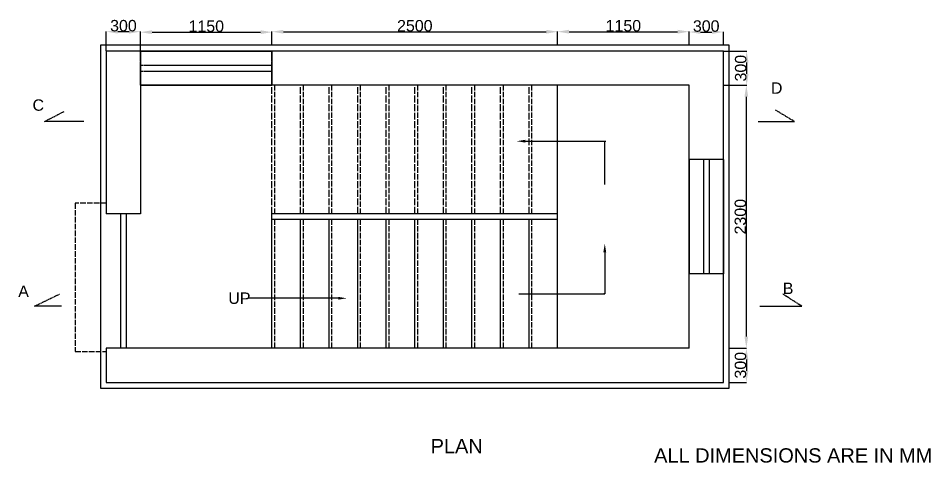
# Model space of a CAD drawing. Header units: millimetres. Extents: x -311 to 7675, y -606 to 10366.
# Drawn here: x -311 to 7675, y -606 to 3285 of the extents above; entities that cross this region are included whole.
import ezdxf
from ezdxf import colors
from ezdxf.entities.mleader import LeaderData, LeaderLine
from ezdxf.math import Vec2, Vec3

# ---------------------------------------------------------------- set-up
doc = ezdxf.new("R2010")
doc.units = ezdxf.units.MM
doc.linetypes.add('ACAD_ISO02W100', pattern=[15, 12, -3])
doc.layers.get('0').update_dxf_attribs({"true_color": 0xc2ced6})
doc.layers.get('Defpoints').update_dxf_attribs({"color": 226})
for name, color, linetype in [('Dimension', 231, 'Continuous'), ('Door', 204, 'Continuous'), ('Text', 11, 'Continuous'), ('Wall', 147, 'Continuous'), ('Window', 186, 'Continuous')]:
    doc.layers.add(name, color=color, linetype=linetype)
doc.styles.get("Standard").update_dxf_attribs({"font": 'arial.ttf'})
doc.dimstyles.new('ISO-25', dxfattribs={"dimtxt": 2.5, "dimasz": 2.5, "dimexe": 1.25, "dimexo": 0.625, "dimtad": 1, "dimtxsty": 'Standard', "dimcen": 2.5, "dimadec": 0, "dimazin": 0, "dimtfac": 1, "dimtmove": 0, "dimatfit": 3, "dimfxl": 1, "dimarcsym": 0})

# ---------------------------------------------------------------- blocks, each defined once
blk = doc.blocks.new('*D1')
at = {"layer": 'Defpoints', "color": 0, "transparency": 16777216}
for p in [(759.6, 3167.2), (459.6, 2997.5), (759.6, 2997.5)]:
    blk.add_point(p, dxfattribs=at)
at = {"layer": 'Dimension', "color": 0, "lineweight": -2, "transparency": 16777216}
for p, q in [((459.6, 2998.1), (459.6, 3168.4)), ((559.6, 3167.2), (659.6, 3167.2)), ((759.6, 2998.1), (759.6, 3168.4))]:
    blk.add_line(p, q, dxfattribs=at)
at = {"layer": 'Dimension', "color": 0, "transparency": 16777216}
for points in [[(559.6, 3183.8), (559.6, 3150.5), (459.6, 3167.2)], [(659.6, 3183.8), (659.6, 3150.5), (759.6, 3167.2)]]:
    blk.add_solid(points, dxfattribs=at)
at = {"layer": 'Dimension', "color": 0, "transparency": 16777216, "insert": (609.6, 3218.9), "char_height": 100, "attachment_point": 5}
blk.add_mtext('300', dxfattribs=at)
blk = doc.blocks.new('*D2')
at = {"layer": 'Defpoints', "color": 0, "transparency": 16777216}
for p in [(1909.6, 3162.5), (759.6, 3047.5), (1909.6, 3047.5)]:
    blk.add_point(p, dxfattribs=at)
at = {"layer": 'Dimension', "color": 0, "lineweight": -2, "transparency": 16777216}
for p, q in [((759.6, 3048.1), (759.6, 3163.8)), ((859.6, 3162.5), (1809.6, 3162.5)), ((1909.6, 3048.1), (1909.6, 3163.8))]:
    blk.add_line(p, q, dxfattribs=at)
at = {"layer": 'Dimension', "color": 0, "transparency": 16777216}
for points in [[(859.6, 3179.2), (859.6, 3145.9), (759.6, 3162.5)], [(1809.6, 3179.2), (1809.6, 3145.9), (1909.6, 3162.5)]]:
    blk.add_solid(points, dxfattribs=at)
at = {"layer": 'Dimension', "color": 0, "transparency": 16777216, "insert": (1334.6, 3214.2), "char_height": 100, "attachment_point": 5}
blk.add_mtext('1150', dxfattribs=at)
blk = doc.blocks.new('*D3')
at = {"layer": 'Defpoints', "color": 0, "transparency": 16777216}
for p in [(4409.6, 3166.7), (1909.6, 3047.5), (4409.6, 3047.5)]:
    blk.add_point(p, dxfattribs=at)
at = {"layer": 'Dimension', "color": 0, "lineweight": -2, "transparency": 16777216}
for p, q in [((1909.6, 3048.1), (1909.6, 3168)), ((2009.6, 3166.7), (4309.6, 3166.7)), ((4409.6, 3048.1), (4409.6, 3168))]:
    blk.add_line(p, q, dxfattribs=at)
at = {"layer": 'Dimension', "color": 0, "transparency": 16777216}
for points in [[(2009.6, 3183.4), (2009.6, 3150.1), (1909.6, 3166.7)], [(4309.6, 3183.4), (4309.6, 3150.1), (4409.6, 3166.7)]]:
    blk.add_solid(points, dxfattribs=at)
at = {"layer": 'Dimension', "color": 0, "transparency": 16777216, "insert": (3159.6, 3218.4), "char_height": 100, "attachment_point": 5}
blk.add_mtext('2500', dxfattribs=at)
blk = doc.blocks.new('*D4')
at = {"layer": 'Defpoints', "color": 0, "transparency": 16777216}
for p in [(5559.6, 3166.8), (4409.6, 3047.5), (5559.6, 3047.5)]:
    blk.add_point(p, dxfattribs=at)
at = {"layer": 'Dimension', "color": 0, "lineweight": -2, "transparency": 16777216}
for p, q in [((4409.6, 3048.1), (4409.6, 3168.1)), ((4509.6, 3166.8), (5459.6, 3166.8)), ((5559.6, 3048.1), (5559.6, 3168.1))]:
    blk.add_line(p, q, dxfattribs=at)
at = {"layer": 'Dimension', "color": 0, "transparency": 16777216}
for points in [[(4509.6, 3183.5), (4509.6, 3150.2), (4409.6, 3166.8)], [(5459.6, 3183.5), (5459.6, 3150.2), (5559.6, 3166.8)]]:
    blk.add_solid(points, dxfattribs=at)
at = {"layer": 'Dimension', "color": 0, "transparency": 16777216, "insert": (4984.6, 3218.5), "char_height": 100, "attachment_point": 5}
blk.add_mtext('1150', dxfattribs=at)
blk = doc.blocks.new('*D5')
at = {"layer": 'Defpoints', "color": 0, "transparency": 16777216}
for p in [(5859.6, 3163.9), (5559.6, 3047.5), (5859.6, 3047.5)]:
    blk.add_point(p, dxfattribs=at)
at = {"layer": 'Dimension', "color": 0, "lineweight": -2, "transparency": 16777216}
for p, q in [((5559.6, 3048.1), (5559.6, 3165.2)), ((5659.6, 3163.9), (5759.6, 3163.9)), ((5859.6, 3048.1), (5859.6, 3165.2))]:
    blk.add_line(p, q, dxfattribs=at)
at = {"layer": 'Dimension', "color": 0, "transparency": 16777216}
for points in [[(5659.6, 3180.6), (5659.6, 3147.3), (5559.6, 3163.9)], [(5759.6, 3180.6), (5759.6, 3147.3), (5859.6, 3163.9)]]:
    blk.add_solid(points, dxfattribs=at)
at = {"layer": 'Dimension', "color": 0, "transparency": 16777216, "insert": (5709.6, 3215.7), "char_height": 100, "attachment_point": 5}
blk.add_mtext('300', dxfattribs=at)
blk = doc.blocks.new('*D6')
at = {"layer": 'Defpoints', "color": 0, "transparency": 16777216}
for p in [(5859.6, 2997.5), (5859.6, 2697.5), (6063.5, 2697.5)]:
    blk.add_point(p, dxfattribs=at)
at = {"layer": 'Dimension', "color": 0, "lineweight": -2, "transparency": 16777216}
for p, q in [((5860.2, 2997.5), (6064.8, 2997.5)), ((6063.5, 2897.5), (6063.5, 2797.5)), ((5860.2, 2697.5), (6064.8, 2697.5))]:
    blk.add_line(p, q, dxfattribs=at)
at = {"layer": 'Dimension', "color": 0, "transparency": 16777216}
for points in [[(6046.9, 2897.5), (6080.2, 2897.5), (6063.5, 2997.5)], [(6046.9, 2797.5), (6080.2, 2797.5), (6063.5, 2697.5)]]:
    blk.add_solid(points, dxfattribs=at)
at = {"layer": 'Dimension', "color": 0, "transparency": 16777216, "insert": (6011.8, 2847.5), "char_height": 100, "attachment_point": 5, "rotation": 90}
blk.add_mtext('300', dxfattribs=at)
blk = doc.blocks.new('*D7')
at = {"layer": 'Defpoints', "color": 0, "transparency": 16777216}
for p in [(5909.6, 2697.5), (5909.6, 397.5), (6060.7, 397.5)]:
    blk.add_point(p, dxfattribs=at)
at = {"layer": 'Dimension', "color": 0, "lineweight": -2, "transparency": 16777216}
for p, q in [((5910.2, 2697.5), (6062, 2697.5)), ((6060.7, 2597.5), (6060.7, 497.5)), ((5910.2, 397.5), (6062, 397.5))]:
    blk.add_line(p, q, dxfattribs=at)
at = {"layer": 'Dimension', "color": 0, "transparency": 16777216}
for points in [[(6044.1, 2597.5), (6077.4, 2597.5), (6060.7, 2697.5)], [(6044.1, 497.5), (6077.4, 497.5), (6060.7, 397.5)]]:
    blk.add_solid(points, dxfattribs=at)
at = {"layer": 'Dimension', "color": 0, "transparency": 16777216, "insert": (6009, 1547.5), "char_height": 100, "attachment_point": 5, "rotation": 90}
blk.add_mtext('2300', dxfattribs=at)
blk = doc.blocks.new('*D8')
at = {"layer": 'Defpoints', "color": 0, "transparency": 16777216}
for p in [(5909.6, 397.5), (5909.6, 97.5), (6061.5, 97.5)]:
    blk.add_point(p, dxfattribs=at)
at = {"layer": 'Dimension', "color": 0, "lineweight": -2, "transparency": 16777216}
for p, q in [((5910.2, 397.5), (6062.8, 397.5)), ((6061.5, 297.5), (6061.5, 197.5)), ((5910.2, 97.5), (6062.8, 97.5))]:
    blk.add_line(p, q, dxfattribs=at)
at = {"layer": 'Dimension', "color": 0, "transparency": 16777216}
for points in [[(6044.8, 297.5), (6078.2, 297.5), (6061.5, 397.5)], [(6044.8, 197.5), (6078.2, 197.5), (6061.5, 97.5)]]:
    blk.add_solid(points, dxfattribs=at)
at = {"layer": 'Dimension', "color": 0, "transparency": 16777216, "insert": (6009.8, 247.5), "char_height": 100, "attachment_point": 5, "rotation": 90}
blk.add_mtext('300', dxfattribs=at)

msp = doc.modelspace()

# ---------------------------------------------------------------- linework, layer by layer
at = {"linetype": 'ACAD_ISO02W100'}
for p, q in [((759.561, 2697.458), (759.561, 2997.458)), ((1909.561, 2697.458), (1909.561, 2997.458)), ((1909.561, 1522.458), (1909.561, 1572.458))]:
    msp.add_line(p, q, dxfattribs=at)
at = {"linetype": 'ACAD_ISO02W100', "ltscale": 5}
for p, q in [((1909.561, 1572.458), (1909.561, 2697.458)), ((2159.561, 1572.458), (2159.561, 2697.458)), ((2409.561, 1572.458), (2409.561, 2697.458)), ((2659.561, 1572.458), (2659.561, 2697.458)), ((2909.561, 1572.458), (2909.561, 2697.458)), ((3159.561, 1572.458), (3159.561, 2697.458)), ((3409.561, 1572.458), (3409.561, 2697.458)), ((3659.561, 1572.458), (3659.561, 2697.458)), ((3909.561, 1572.458), (3909.561, 2697.458)), ((4159.561, 1572.458), (4159.561, 2697.458))]:
    msp.add_line(p, q, dxfattribs=at)
at = {"linetype": 'ACAD_ISO02W100', "ltscale": 4}
for p, q in [((1934.561, 1572.458), (1934.561, 2697.458)), ((2184.561, 1572.458), (2184.561, 2697.458)), ((2434.561, 1572.458), (2434.561, 2697.458)), ((2684.561, 1572.458), (2684.561, 2697.458)), ((2934.561, 1572.458), (2934.561, 2697.458)), ((3184.561, 1572.458), (3184.561, 2697.458)), ((3434.561, 1572.458), (3434.561, 2697.458)), ((3684.561, 1572.458), (3684.561, 2697.458)), ((3934.561, 1572.458), (3934.561, 2697.458)), ((4184.561, 1572.458), (4184.561, 2697.458)), ((459.561, 1665.62), (187.372, 1665.62)), ((187.372, 1665.62), (187.372, 366.179)), ((1934.561, 397.458), (1934.561, 1522.458)), ((2184.561, 397.458), (2184.561, 1522.458)), ((2434.561, 397.458), (2434.561, 1522.458)), ((2684.561, 397.458), (2684.561, 1522.458)), ((2934.561, 397.458), (2934.561, 1522.458)), ((3184.561, 397.458), (3184.561, 1522.458)), ((3434.561, 397.458), (3434.561, 1522.458)), ((3684.561, 397.458), (3684.561, 1522.458)), ((3934.561, 397.458), (3934.561, 1522.458)), ((4184.561, 397.458), (4184.561, 1522.458)), ((187.372, 366.179), (459.561, 366.179))]:
    msp.add_line(p, q, dxfattribs=at)
for p, q in [((4409.561, 397.458), (4409.561, 2697.458)), ((759.561, 1572.458), (459.561, 1572.458)), ((4409.561, 1572.458), (1909.561, 1572.458)), ((1909.561, 397.458), (1909.561, 1522.458)), ((4409.561, 1522.458), (1909.561, 1522.458)), ((2159.561, 397.458), (2159.561, 1522.458)), ((2409.561, 397.458), (2409.561, 1522.458)), ((2659.561, 397.458), (2659.561, 1522.458)), ((2909.561, 397.458), (2909.561, 1522.458)), ((3159.561, 397.458), (3159.561, 1522.458)), ((3409.561, 397.458), (3409.561, 1522.458)), ((3659.561, 397.458), (3659.561, 1522.458)), ((3909.561, 397.458), (3909.561, 1522.458)), ((4159.561, 397.458), (4159.561, 1522.458)), ((459.561, 397.458), (459.561, 97.458))]:
    msp.add_line(p, q)
at = {"layer": 'Door'}
for p, q in [((584.561, 1572.458), (584.561, 397.458)), ((634.561, 1572.458), (634.561, 397.458))]:
    msp.add_line(p, q, dxfattribs=at)
at = {"layer": 'Text', "linetype": 'ACAD_ISO02W100'}
for p, q in [((6481.034, 2380.677), (6314.459, 2481.768)), ((-80.854, 2380.677), (91.671, 2469.875)), ((264.196, 2380.677), (-80.854, 2380.677)), ((6165.73, 2380.677), (6481.034, 2380.677)), ((-170.091, 763.236), (50.027, 870.272)), ((6546.475, 763.236), (6379.899, 870.272)), ((67.875, 763.236), (-170.091, 763.236)), ((6177.629, 763.236), (6546.475, 763.236))]:
    msp.add_line(p, q, dxfattribs=at)
at = {"layer": 'Text'}
for p, q in [((4822.022, 1828.039), (4822.022, 2208.257)), ((4071.276, 872.414), (4822.022, 872.414))]:
    msp.add_line(p, q, dxfattribs=at)
at = {"layer": 'Wall'}
for p, q in [((5859.561, 2997.458), (459.561, 2997.458)), ((459.561, 2997.458), (459.561, 1572.458)), ((5859.561, 97.458), (5859.561, 2997.458)), ((5559.561, 2697.458), (759.561, 2697.458)), ((759.561, 2697.458), (759.561, 1572.458)), ((5559.561, 397.458), (5559.561, 2697.458)), ((5559.561, 397.458), (459.561, 397.458)), ((459.561, 97.458), (5859.561, 97.458))]:
    msp.add_line(p, q, dxfattribs=at)
msp.add_lwpolyline([(5909.561, 47.458), (5909.561, 3047.458), (409.561, 3047.458), (409.561, 47.458)], close=True, dxfattribs=at)
at = {"layer": 'Window'}
for p, q in [((759.561, 2997.458), (1909.561, 2997.458)), ((759.561, 2997.458), (759.561, 2697.458)), ((1909.561, 2997.458), (1909.561, 2697.458)), ((759.561, 2697.458), (1909.561, 2697.458)), ((5859.561, 2047.458), (5559.561, 2047.458)), ((5559.561, 2047.458), (5559.561, 1047.458)), ((5684.561, 2047.458), (5684.561, 1047.458)), ((5734.561, 2047.458), (5734.561, 1047.458)), ((5859.561, 2047.458), (5859.561, 1047.458)), ((5859.561, 1047.458), (5559.561, 1047.458))]:
    msp.add_line(p, q, dxfattribs=at)
at = {"layer": 'Window', "linetype": 'ACAD_ISO02W100'}
for p, q in [((759.561, 2872.458), (1909.561, 2872.458)), ((759.561, 2822.458), (1909.561, 2822.458))]:
    msp.add_line(p, q, dxfattribs=at)

# ---------------------------------------------------------------- texts
at = {"layer": 'Text', "linetype": 'ACAD_ISO02W100', "char_height": 100, "attachment_point": 1}
for s, insert in [('D', (6275.745, 2723.476)), ('C', (-186.135, 2574.651)), ('B', (6379.899, 970.272)), ('A', (-311.203, 944.731))]:
    msp.add_mtext_dynamic_manual_height_columns(s, width=136.97985, gutter_width=12.5, heights=[0], dxfattribs=dict(at, insert=insert))
at = {"layer": 'Text', "char_height": 125, "attachment_point": 1}
for s, insert, width in [('PLAN', (3297.964, -397.847), 1616.33029), ('ALL DIMENSIONS ARE IN MM', (5253.865, -479.422), 2755.59791)]:
    msp.add_mtext(s, dxfattribs=dict(at, insert=insert, width=width))

# ---------------------------------------------------------------- dimensions: what is measured, and where the dimension line sits
at = {"layer": 'Dimension'}
for base, p1, p2, picture, middle in [((759.561, 3167.172), (459.561, 2997.458), (759.561, 2997.458), '*D1', (609.561, 3218.888)), ((1909.561, 3162.543), (759.561, 3047.458), (1909.561, 3047.458), '*D2', (1334.561, 3214.225)), ((4409.561, 3166.744), (1909.561, 3047.458), (4409.561, 3047.458), '*D3', (3159.561, 3218.426)), ((5559.561, 3166.829), (4409.561, 3047.458), (5559.561, 3047.458), '*D4', (4984.561, 3218.511)), ((5859.561, 3163.945), (5559.561, 3047.458), (5859.561, 3047.458), '*D5', (5709.561, 3215.661))]:
    dim = msp.add_linear_dim(base=base, p1=p1, p2=p2, dimstyle='ISO-25', override={"dimtxt": 100, "dimasz": 100}, dxfattribs=at)
    dim.commit()
    dim.dimension.update_dxf_attribs({"geometry": picture, "text_midpoint": middle})
for base, p1, p2, picture, middle in [((6063.524, 2697.458), (5859.561, 2997.458), (5859.561, 2697.458), '*D6', (6011.807, 2847.458)), ((6060.725, 397.458), (5909.561, 2697.458), (5909.561, 397.458), '*D7', (6009.009, 1547.458)), ((6061.509, 97.458), (5909.561, 397.458), (5909.561, 97.458), '*D8', (6009.793, 247.458))]:
    dim = msp.add_linear_dim(base=base, p1=p1, p2=p2, angle=90, dimstyle='ISO-25', override={"dimtxt": 100, "dimasz": 100}, dxfattribs=at)
    dim.commit()
    dim.dimension.update_dxf_attribs({"geometry": picture, "text_midpoint": middle})

# ---------------------------------------------------------------- leaders
at = {"layer": 'Text'}
ml = msp.add_multileader_mtext('Standard', dxfattribs=at)
ml.set_content('', color=256)
ml.set_leader_properties()
ml.build(insert=Vec2(0, 0))
ml.multileader.update_dxf_attribs({"arrow_head_size": 75})
ctx = ml.context
ctx.base_point, ctx.char_height, ctx.arrow_head_size, ctx.plane_origin = Vec3(4830.022, 2208.257), 100, 75, Vec3(4051.191, 2208.257)
notes = []
notes.append((ctx, [(0, (1, 1, 0), (4822.022, 2208.257), (1, 0), 8, [(0, [(4051.191, 2208.257)], 0, [])])]))
ctx.mtext.insert, ctx.mtext.flow_direction = Vec3(4832.022, 2258.257), 5
ml = msp.add_multileader_mtext('Standard', dxfattribs=at)
ml.set_content('', color=256)
ml.set_leader_properties()
ml.build(insert=Vec2(0, 0))
ml.multileader.update_dxf_attribs({"arrow_head_size": 75})
ctx = ml.context
ctx.base_point, ctx.char_height, ctx.arrow_head_size, ctx.plane_origin = Vec3(4810.022, 872.414), 100, 75, Vec3(4822.022, 1311.886)
notes.append((ctx, [(0, (1, 1, 0), (4822.022, 872.414), (-1, 0), 8, [(0, [(4822.022, 1311.886)], 0, [])])]))
ctx.mtext.insert, ctx.mtext.flow_direction = Vec3(4812.022, 922.414), 5
ml = msp.add_multileader_mtext('Standard', dxfattribs=at)
ml.set_content('UP', color=256)
ml.set_leader_properties()
ml.build(insert=Vec2(0, 0))
ml.multileader.update_dxf_attribs({"arrow_head_size": 75})
ctx = ml.context
ctx.base_point, ctx.char_height, ctx.arrow_head_size, ctx.plane_origin = Vec3(1525.462, 833.3), 100, 75, Vec3(2564.025, 833.3)
notes.append((ctx, [(0, (1, 1, 0), (1714.474, 833.3), (-1, 0), 8, [(0, [(2564.025, 833.3)], 0, [])])]))
ctx.mtext.insert, ctx.mtext.flow_direction = Vec3(1527.462, 884.153), 5
for ctx, leaders in notes:
    for number, flags, end, landing, length, lines in leaders:
        leader = LeaderData()
        leader.index, (leader.has_last_leader_line, leader.has_dogleg_vector, leader.attachment_direction) = number, flags
        leader.last_leader_point, leader.dogleg_vector, leader.dogleg_length = Vec3(end), Vec3(landing), length
        for number, points, colour, breaks in lines:
            line = LeaderLine()
            line.index, line.vertices, line.color, line.breaks = number, Vec3.list(points), colors.encode_raw_color(colour), breaks
            leader.lines.append(line)
        ctx.leaders.append(leader)

doc.saveas('drawing.dxf')
